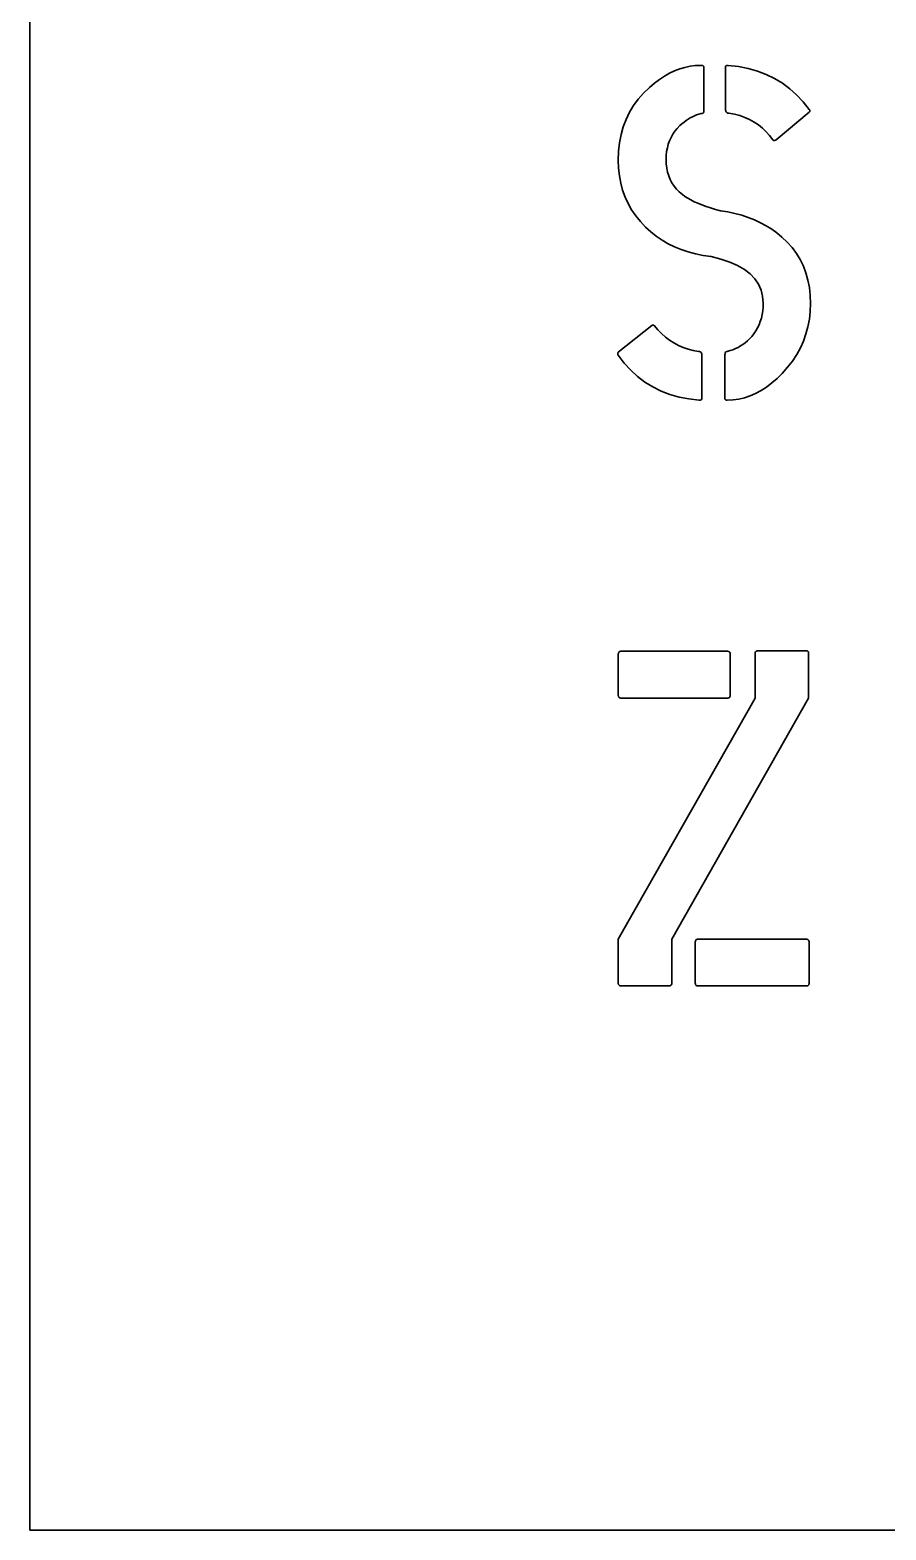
# Model space of a CAD drawing. Extents: x 10 to 410, y -69 to 348.
# Drawn here: x 10 to 61.1, y -51.5 to 38.1 of the extents above; entities that cross this region are included whole.
import ezdxf

# ---------------------------------------------------------------- set-up
doc = ezdxf.new("R2010")
doc.units = 0

msp = doc.modelspace()

# ---------------------------------------------------------------- linework, layer by layer
at = {"color": 7, "lineweight": 35}
for p, q in [((10, 348.5), (10, -51.5)), ((10, -51.5), (410, -51.5))]:
    msp.add_line(p, q, dxfattribs=at)
at = {"color": 7, "lineweight": 35, "ltscale": 0.008043}
msp.add_line((48.820862, 35.789703), (49.129135, 35.881714), dxfattribs=at)
at = {"color": 7, "lineweight": 35, "ltscale": 0.007922}
msp.add_line((49.129135, 35.881714), (49.439148, 35.947418), dxfattribs=at)
at = {"color": 7, "lineweight": 35, "ltscale": 0.007855}
msp.add_line((49.439148, 35.947418), (49.750854, 35.986847), dxfattribs=at)
at = {"color": 7, "lineweight": 35, "ltscale": 0.007843}
msp.add_line((49.750854, 35.986847), (50.064285, 36), dxfattribs=at)
at = {"color": 7, "lineweight": 35, "ltscale": 0.00095}
msp.add_line((50.064285, 36), (50.10228, 35.998871), dxfattribs=at)
at = {"color": 7, "lineweight": 35, "ltscale": 0.000854}
msp.add_line((50.10228, 35.998871), (50.136276, 35.995422), dxfattribs=at)
at = {"color": 7, "lineweight": 35, "ltscale": 0.000764}
msp.add_line((50.136276, 35.995422), (50.16629, 35.989716), dxfattribs=at)
at = {"color": 7, "lineweight": 35, "ltscale": 0.00068}
for p, q in [((50.16629, 35.989716), (50.192291, 35.98172)), ((50.264282, 33.257141), (50.262573, 33.230011)), ((54.550858, 31.532562), (54.524857, 31.524567)), ((56.519714, 0.912872), (56.521423, 0.885712)), ((51.720001, -1.798279), (51.692856, -1.799988)), ((56.43428, -18.998291), (56.40715, -19))]:
    msp.add_line(p, q, dxfattribs=at)
at = {"color": 7, "lineweight": 35, "ltscale": 0.000607}
for p, q in [((50.192291, 35.98172), (50.214279, 35.971436)), ((51.591431, 18.893707), (51.612854, 18.905151))]:
    msp.add_line(p, q, dxfattribs=at)
at = {"color": 7, "lineweight": 35, "ltscale": 0.000549}
msp.add_line((50.214279, 35.971436), (50.232285, 35.958862), dxfattribs=at)
at = {"color": 7, "lineweight": 35, "ltscale": 0.00051}
msp.add_line((50.232285, 35.958862), (50.246277, 35.944), dxfattribs=at)
at = {"color": 7, "lineweight": 35, "ltscale": 0.000496}
msp.add_line((50.246277, 35.944), (50.256287, 35.926849), dxfattribs=at)
at = {"color": 7, "lineweight": 35, "ltscale": 0.000508}
msp.add_line((50.256287, 35.926849), (50.262283, 35.90744), dxfattribs=at)
at = {"color": 7, "lineweight": 35, "ltscale": 0.000546}
for p, q in [((50.262283, 35.90744), (50.264282, 35.885712)), ((51.612854, 16.003418), (51.591431, 16.007721))]:
    msp.add_line(p, q, dxfattribs=at)
at = {"color": 7, "lineweight": 35, "ltscale": 0.065714}
for p, q in [((50.264282, 35.885712), (50.264282, 33.257141)), ((53.321426, -1.799988), (53.321426, 0.828583)), ((45.149994, -18.828583), (45.149994, -16.200012))]:
    msp.add_line(p, q, dxfattribs=at)
at = {"color": 7, "lineweight": 35, "ltscale": 0.00041}
for p, q in [((51.550003, 35.914276), (51.551712, 35.930573)), ((50.149994, 16.085724), (50.148285, 16.069427))]:
    msp.add_line(p, q, dxfattribs=at)
at = {"color": 7, "lineweight": 35, "ltscale": 0.063571}
msp.add_line((51.550003, 33.371429), (51.550003, 35.914276), dxfattribs=at)
at = {"color": 7, "lineweight": 35, "ltscale": 0.000386}
for p, q in [((51.551712, 35.930573), (51.556854, 35.945129)), ((50.148285, 16.069427), (50.143143, 16.054871))]:
    msp.add_line(p, q, dxfattribs=at)
at = {"color": 7, "lineweight": 35, "ltscale": 0.000387}
for p, q in [((51.556854, 35.945129), (51.56543, 35.958008)), ((50.143143, 16.054871), (50.134567, 16.041992))]:
    msp.add_line(p, q, dxfattribs=at)
at = {"color": 7, "lineweight": 35, "ltscale": 0.000409}
for p, q in [((51.56543, 35.958008), (51.577423, 35.969147)), ((50.134567, 16.041992), (50.122574, 16.030853)), ((51.522858, 16.069427), (51.521423, 16.085724))]:
    msp.add_line(p, q, dxfattribs=at)
at = {"color": 7, "lineweight": 35, "ltscale": 0.000452}
for p, q in [((51.577423, 35.969147), (51.59285, 35.978577)), ((50.122574, 16.030853), (50.107147, 16.021423))]:
    msp.add_line(p, q, dxfattribs=at)
at = {"color": 7, "lineweight": 35, "ltscale": 0.000509}
for p, q in [((51.59285, 35.978577), (51.61171, 35.986298)), ((50.107147, 16.021423), (50.088287, 16.013702))]:
    msp.add_line(p, q, dxfattribs=at)
at = {"color": 7, "lineweight": 35, "ltscale": 0.000577}
for p, q in [((51.61171, 35.986298), (51.634003, 35.992279)), ((50.257431, 33.205719), (50.248856, 33.184296)), ((56.550003, 33.371429), (56.56543, 33.354279)), ((50.088287, 16.013702), (50.065994, 16.007721)), ((56.505997, 0.958557), (56.514572, 0.937134)), ((51.765717, -1.784576), (51.744293, -1.793152)), ((56.479996, -18.984558), (56.458572, -18.993134))]:
    msp.add_line(p, q, dxfattribs=at)
at = {"color": 7, "lineweight": 35, "ltscale": 0.000652}
for p, q in [((51.634003, 35.992279), (51.659714, 35.996582)), ((50.065994, 16.007721), (50.040283, 16.003418)), ((51.785721, 0.957153), (51.803711, 0.938293)), ((53.364288, 0.978577), (53.383148, 0.996582)), ((45.211716, -1.768005), (45.192856, -1.75)), ((49.792862, -16.25), (49.811722, -16.231995)), ((56.5, -16.242859), (56.518005, -16.261719)), ((45.199997, -18.957153), (45.182007, -18.938293))]:
    msp.add_line(p, q, dxfattribs=at)
at = {"color": 7, "lineweight": 35, "ltscale": 0.000731}
for p, q in [((51.659714, 35.996582), (51.688858, 35.999146)), ((50.040283, 16.003418), (50.011139, 16.000854))]:
    msp.add_line(p, q, dxfattribs=at)
at = {"color": 7, "lineweight": 35, "ltscale": 0.000814}
for p, q in [((51.688858, 35.999146), (51.72142, 36)), ((50.011139, 16.000854), (49.978577, 16))]:
    msp.add_line(p, q, dxfattribs=at)
at = {"color": 7, "lineweight": 35, "ltscale": 0.015329}
msp.add_line((51.72142, 36), (52.330276, 35.927429), dxfattribs=at)
at = {"color": 7, "lineweight": 35, "ltscale": 0.014803}
msp.add_line((52.330276, 35.927429), (52.911133, 35.812561), dxfattribs=at)
at = {"color": 7, "lineweight": 35, "ltscale": 0.009346}
msp.add_line((47.305145, 34.935425), (47.604858, 35.158844), dxfattribs=at)
at = {"color": 7, "lineweight": 35, "ltscale": 0.009004}
msp.add_line((47.604858, 35.158844), (47.906281, 35.355988), dxfattribs=at)
at = {"color": 7, "lineweight": 35, "ltscale": 0.0087}
msp.add_line((47.906281, 35.355988), (48.209427, 35.526855), dxfattribs=at)
at = {"color": 7, "lineweight": 35, "ltscale": 0.008435}
msp.add_line((48.209427, 35.526855), (48.514282, 35.671417), dxfattribs=at)
at = {"color": 7, "lineweight": 35, "ltscale": 0.008215}
msp.add_line((48.514282, 35.671417), (48.820862, 35.789703), dxfattribs=at)
at = {"color": 7, "lineweight": 35, "ltscale": 0.014369}
for p, q in [((52.911133, 35.812561), (53.464005, 35.655426)), ((48.788849, 16.180573), (48.235992, 16.337708))]:
    msp.add_line(p, q, dxfattribs=at)
at = {"color": 7, "lineweight": 35, "ltscale": 0.014037}
msp.add_line((53.464005, 35.655426), (53.988861, 35.455994), dxfattribs=at)
at = {"color": 7, "lineweight": 35, "ltscale": 0.013813}
msp.add_line((53.988861, 35.455994), (54.485718, 35.214294), dxfattribs=at)
at = {"color": 7, "lineweight": 35, "ltscale": 0.013704}
msp.add_line((54.485718, 35.214294), (54.954575, 34.930298), dxfattribs=at)
at = {"color": 7, "lineweight": 35, "ltscale": 0.012014}
msp.add_line((46.338562, 33.98172), (46.654282, 34.343994), dxfattribs=at)
at = {"color": 7, "lineweight": 35, "ltscale": 0.01228}
msp.add_line((46.654282, 34.343994), (47.007141, 34.685699), dxfattribs=at)
at = {"color": 7, "lineweight": 35, "ltscale": 0.00972}
msp.add_line((47.007141, 34.685699), (47.305145, 34.935425), dxfattribs=at)
at = {"color": 7, "lineweight": 35, "ltscale": 0.013712}
msp.add_line((54.954575, 34.930298), (55.395432, 34.604004), dxfattribs=at)
at = {"color": 7, "lineweight": 35, "ltscale": 0.013836}
msp.add_line((55.395432, 34.604004), (55.808289, 34.235443), dxfattribs=at)
at = {"color": 7, "lineweight": 35, "ltscale": 0.014074}
msp.add_line((55.808289, 34.235443), (56.193146, 33.824585), dxfattribs=at)
at = {"color": 7, "lineweight": 35, "ltscale": 0.011766}
msp.add_line((45.614288, 32.771423), (45.818573, 33.195435), dxfattribs=at)
at = {"color": 7, "lineweight": 35, "ltscale": 0.011753}
msp.add_line((45.818573, 33.195435), (46.059998, 33.598846), dxfattribs=at)
at = {"color": 7, "lineweight": 35, "ltscale": 0.011837}
msp.add_line((46.059998, 33.598846), (46.338562, 33.98172), dxfattribs=at)
at = {"color": 7, "lineweight": 35, "ltscale": 0.000551}
for p, q in [((50.236862, 33.16571), (50.22142, 33.149994)), ((56.478577, 0.992859), (56.494003, 0.977142)), ((51.800003, -1.757141), (51.784286, -1.772583))]:
    msp.add_line(p, q, dxfattribs=at)
at = {"color": 7, "lineweight": 35, "ltscale": 0.000553}
for p, q in [((50.248856, 33.184296), (50.236862, 33.16571)), ((56.494003, 0.977142), (56.505997, 0.958557)), ((51.784286, -1.772583), (51.765717, -1.784576)), ((56.498566, -18.972565), (56.479996, -18.984558))]:
    msp.add_line(p, q, dxfattribs=at)
at = {"color": 7, "lineweight": 35, "ltscale": 0.000621}
for p, q in [((50.262573, 33.230011), (50.257431, 33.205719)), ((51.744293, -1.793152), (51.720001, -1.798279)), ((56.458572, -18.993134), (56.43428, -18.998291))]:
    msp.add_line(p, q, dxfattribs=at)
at = {"color": 7, "lineweight": 35, "ltscale": 0.0011}
msp.add_line((51.557144, 33.328003), (51.550003, 33.371429), dxfattribs=at)
at = {"color": 7, "lineweight": 35, "ltscale": 0.001003}
for p, q in [((51.567139, 33.289154), (51.557144, 33.328003)), ((50.132858, 18.768005), (50.142853, 18.729156))]:
    msp.add_line(p, q, dxfattribs=at)
at = {"color": 7, "lineweight": 35, "ltscale": 0.000916}
msp.add_line((51.580002, 33.254852), (51.567139, 33.289154), dxfattribs=at)
at = {"color": 7, "lineweight": 35, "ltscale": 0.000841}
for p, q in [((51.595718, 33.225128), (51.580002, 33.254852)), ((50.104279, 18.832001), (50.119995, 18.802277))]:
    msp.add_line(p, q, dxfattribs=at)
at = {"color": 7, "lineweight": 35, "ltscale": 0.000781}
msp.add_line((51.614288, 33.200012), (51.595718, 33.225128), dxfattribs=at)
at = {"color": 7, "lineweight": 35, "ltscale": 0.000742}
for p, q in [((51.635712, 33.179443), (51.614288, 33.200012)), ((50.064285, 18.877716), (50.085709, 18.857147))]:
    msp.add_line(p, q, dxfattribs=at)
at = {"color": 7, "lineweight": 35, "ltscale": 0.000727}
for p, q in [((51.660004, 33.163422), (51.635712, 33.179443)), ((50.039993, 18.893707), (50.064285, 18.877716))]:
    msp.add_line(p, q, dxfattribs=at)
at = {"color": 7, "lineweight": 35, "ltscale": 0.000736}
for p, q in [((51.687134, 33.152008), (51.660004, 33.163422)), ((50.154572, 33.119995), (50.125427, 33.115723)), ((50.012848, 18.905151), (50.039993, 18.893707)), ((56.382568, 1.02713), (56.411713, 1.022858)), ((51.83429, -1.661133), (51.830002, -1.690277)), ((56.548569, -18.861145), (56.544281, -18.890289))]:
    msp.add_line(p, q, dxfattribs=at)
at = {"color": 7, "lineweight": 35, "ltscale": 0.064385}
msp.add_line((56.550003, 33.200012), (54.578568, 31.542847), dxfattribs=at)
at = {"color": 7, "lineweight": 35, "ltscale": 0.01442}
msp.add_line((56.193146, 33.824585), (56.550003, 33.371429), dxfattribs=at)
at = {"color": 7, "lineweight": 35, "ltscale": 0.000576}
msp.add_line((56.56543, 33.217133), (56.550003, 33.200012), dxfattribs=at)
at = {"color": 7, "lineweight": 35, "ltscale": 0.000523}
for p, q in [((56.56543, 33.354279), (56.577423, 33.337128)), ((56.577423, 33.234283), (56.56543, 33.217133))]:
    msp.add_line(p, q, dxfattribs=at)
at = {"color": 7, "lineweight": 35, "ltscale": 0.000479}
for p, q in [((56.577423, 33.337128), (56.585999, 33.320007)), ((56.585999, 33.251434), (56.577423, 33.234283)), ((54.457138, 31.514282), (54.438004, 31.515442))]:
    msp.add_line(p, q, dxfattribs=at)
at = {"color": 7, "lineweight": 35, "ltscale": 0.000448}
for p, q in [((56.585999, 33.320007), (56.591141, 33.302856)), ((56.591141, 33.268585), (56.585999, 33.251434))]:
    msp.add_line(p, q, dxfattribs=at)
at = {"color": 7, "lineweight": 35, "ltscale": 0.000431}
msp.add_line((56.591141, 33.302856), (56.59285, 33.285706), dxfattribs=at)
at = {"color": 7, "lineweight": 35, "ltscale": 0.00043}
msp.add_line((56.59285, 33.285706), (56.591141, 33.268585), dxfattribs=at)
at = {"color": 7, "lineweight": 35, "ltscale": 0.012074}
msp.add_line((45.317139, 31.861725), (45.447144, 32.326843), dxfattribs=at)
at = {"color": 7, "lineweight": 35, "ltscale": 0.011874}
msp.add_line((45.447144, 32.326843), (45.614288, 32.771423), dxfattribs=at)
at = {"color": 7, "lineweight": 35, "ltscale": 0.005688}
msp.add_line((48.835709, 32.399994), (48.678284, 32.235718), dxfattribs=at)
at = {"color": 7, "lineweight": 35, "ltscale": 0.004081}
msp.add_line((48.956284, 32.51001), (48.835709, 32.399994), dxfattribs=at)
at = {"color": 7, "lineweight": 35, "ltscale": 0.003961}
msp.add_line((49.078003, 32.61142), (48.956284, 32.51001), dxfattribs=at)
at = {"color": 7, "lineweight": 35, "ltscale": 0.00385}
msp.add_line((49.200851, 32.704285), (49.078003, 32.61142), dxfattribs=at)
at = {"color": 7, "lineweight": 35, "ltscale": 0.003749}
msp.add_line((49.32486, 32.788574), (49.200851, 32.704285), dxfattribs=at)
at = {"color": 7, "lineweight": 35, "ltscale": 0.003656}
msp.add_line((49.449997, 32.864288), (49.32486, 32.788574), dxfattribs=at)
at = {"color": 7, "lineweight": 35, "ltscale": 0.003575}
msp.add_line((49.576279, 32.931427), (49.449997, 32.864288), dxfattribs=at)
at = {"color": 7, "lineweight": 35, "ltscale": 0.003506}
msp.add_line((49.703705, 32.98999), (49.576279, 32.931427), dxfattribs=at)
at = {"color": 7, "lineweight": 35, "ltscale": 0.003449}
msp.add_line((49.832291, 33.040009), (49.703705, 32.98999), dxfattribs=at)
at = {"color": 7, "lineweight": 35, "ltscale": 0.003404}
msp.add_line((49.96199, 33.081421), (49.832291, 33.040009), dxfattribs=at)
at = {"color": 7, "lineweight": 35, "ltscale": 0.003373}
msp.add_line((50.09285, 33.114288), (49.96199, 33.081421), dxfattribs=at)
at = {"color": 7, "lineweight": 35, "ltscale": 0.000815}
for p, q in [((50.125427, 33.115723), (50.09285, 33.114288)), ((56.350006, 1.028564), (56.382568, 1.02713)), ((51.835709, -1.628571), (51.83429, -1.661133)), ((56.550003, -18.828583), (56.548569, -18.861145))]:
    msp.add_line(p, q, dxfattribs=at)
at = {"color": 7, "lineweight": 35, "ltscale": 0.000667}
for p, q in [((50.180283, 33.127136), (50.154572, 33.119995)), ((56.411713, 1.022858), (56.437424, 1.015717)), ((51.830002, -1.690277), (51.822861, -1.716003)), ((56.544281, -18.890289), (56.53714, -18.915985))]:
    msp.add_line(p, q, dxfattribs=at)
at = {"color": 7, "lineweight": 35, "ltscale": 0.000611}
for p, q in [((50.202576, 33.137146), (50.180283, 33.127136)), ((51.637146, 16.000854), (51.612854, 16.003418)), ((56.437424, 1.015717), (56.459717, 1.005707)), ((51.822861, -1.716003), (51.812851, -1.738281)), ((56.53714, -18.915985), (56.527145, -18.938293))]:
    msp.add_line(p, q, dxfattribs=at)
at = {"color": 7, "lineweight": 35, "ltscale": 0.00057}
msp.add_line((50.22142, 33.149994), (50.202576, 33.137146), dxfattribs=at)
at = {"color": 7, "lineweight": 35, "ltscale": 0.00077}
msp.add_line((51.717148, 33.145142), (51.687134, 33.152008), dxfattribs=at)
at = {"color": 7, "lineweight": 35, "ltscale": 0.000823}
for p, q in [((51.75, 33.142853), (51.717148, 33.145142)), ((49.949997, 18.914276), (49.982849, 18.911987))]:
    msp.add_line(p, q, dxfattribs=at)
at = {"color": 7, "lineweight": 35, "ltscale": 0.008515}
msp.add_line((52.084854, 33.080566), (51.75, 33.142853), dxfattribs=at)
at = {"color": 7, "lineweight": 35, "ltscale": 0.008243}
msp.add_line((52.403717, 32.996582), (52.084854, 33.080566), dxfattribs=at)
at = {"color": 7, "lineweight": 35, "ltscale": 0.008019}
msp.add_line((52.706573, 32.890869), (52.403717, 32.996582), dxfattribs=at)
at = {"color": 7, "lineweight": 35, "ltscale": 0.007847}
msp.add_line((52.993423, 32.763428), (52.706573, 32.890869), dxfattribs=at)
at = {"color": 7, "lineweight": 35, "ltscale": 0.00773}
msp.add_line((53.264282, 32.614288), (52.993423, 32.763428), dxfattribs=at)
at = {"color": 7, "lineweight": 35, "ltscale": 0.007671}
msp.add_line((53.519135, 32.44342), (53.264282, 32.614288), dxfattribs=at)
at = {"color": 7, "lineweight": 35, "ltscale": 0.00767}
msp.add_line((53.757996, 32.250854), (53.519135, 32.44342), dxfattribs=at)
at = {"color": 7, "lineweight": 35, "ltscale": 0.012734}
msp.add_line((45.168564, 30.86972), (45.224289, 31.376007), dxfattribs=at)
at = {"color": 7, "lineweight": 35, "ltscale": 0.012363}
msp.add_line((45.224289, 31.376007), (45.317139, 31.861725), dxfattribs=at)
at = {"color": 7, "lineweight": 35, "ltscale": 0.005504}
msp.add_line((48.214279, 31.492859), (48.139709, 31.285706), dxfattribs=at)
at = {"color": 7, "lineweight": 35, "ltscale": 0.005462}
msp.add_line((48.30542, 31.691437), (48.214279, 31.492859), dxfattribs=at)
at = {"color": 7, "lineweight": 35, "ltscale": 0.00546}
msp.add_line((48.413147, 31.881439), (48.30542, 31.691437), dxfattribs=at)
at = {"color": 7, "lineweight": 35, "ltscale": 0.005498}
msp.add_line((48.53743, 32.062866), (48.413147, 31.881439), dxfattribs=at)
at = {"color": 7, "lineweight": 35, "ltscale": 0.005574}
msp.add_line((48.678284, 32.235718), (48.53743, 32.062866), dxfattribs=at)
at = {"color": 7, "lineweight": 35, "ltscale": 0.007729}
msp.add_line((53.98085, 32.03656), (53.757996, 32.250854), dxfattribs=at)
at = {"color": 7, "lineweight": 35, "ltscale": 0.007846}
msp.add_line((54.187714, 31.800568), (53.98085, 32.03656), dxfattribs=at)
at = {"color": 7, "lineweight": 35, "ltscale": 0.008017}
msp.add_line((54.378571, 31.542847), (54.187714, 31.800568), dxfattribs=at)
at = {"color": 7, "lineweight": 35, "ltscale": 0.000401}
msp.add_line((54.390854, 31.532562), (54.378571, 31.542847), dxfattribs=at)
at = {"color": 7, "lineweight": 35, "ltscale": 0.000403}
msp.add_line((54.404861, 31.524567), (54.390854, 31.532562), dxfattribs=at)
at = {"color": 7, "lineweight": 35, "ltscale": 0.000418}
for p, q in [((54.420563, 31.51886), (54.404861, 31.524567)), ((47.183136, 20.475433), (47.198853, 20.48114))]:
    msp.add_line(p, q, dxfattribs=at)
at = {"color": 7, "lineweight": 35, "ltscale": 0.000444}
msp.add_line((54.438004, 31.515442), (54.420563, 31.51886), dxfattribs=at)
at = {"color": 7, "lineweight": 35, "ltscale": 0.000522}
msp.add_line((54.477997, 31.515442), (54.457138, 31.514282), dxfattribs=at)
at = {"color": 7, "lineweight": 35, "ltscale": 0.000571}
for p, q in [((54.500565, 31.51886), (54.477997, 31.515442)), ((56.459717, 1.005707), (56.478577, 0.992859)), ((51.812851, -1.738281), (51.800003, -1.757141)), ((56.527145, -18.938293), (56.514282, -18.957153))]:
    msp.add_line(p, q, dxfattribs=at)
at = {"color": 7, "lineweight": 35, "ltscale": 0.000624}
msp.add_line((54.524857, 31.524567), (54.500565, 31.51886), dxfattribs=at)
at = {"color": 7, "lineweight": 35, "ltscale": 0.000739}
msp.add_line((54.578568, 31.542847), (54.550858, 31.532562), dxfattribs=at)
at = {"color": 7, "lineweight": 35, "ltscale": 0.01318}
msp.add_line((45.149994, 30.342865), (45.168564, 30.86972), dxfattribs=at)
at = {"color": 7, "lineweight": 35, "ltscale": 0.006039}
msp.add_line((48.015427, 30.612854), (48.007141, 30.371429), dxfattribs=at)
at = {"color": 7, "lineweight": 35, "ltscale": 0.005854}
msp.add_line((48.040283, 30.845703), (48.015427, 30.612854), dxfattribs=at)
at = {"color": 7, "lineweight": 35, "ltscale": 0.005702}
msp.add_line((48.081711, 31.070007), (48.040283, 30.845703), dxfattribs=at)
at = {"color": 7, "lineweight": 35, "ltscale": 0.005584}
msp.add_line((48.139709, 31.285706), (48.081711, 31.070007), dxfattribs=at)
at = {"color": 7, "lineweight": 35, "ltscale": 0.011936}
msp.add_line((45.16629, 29.865723), (45.149994, 30.342865), dxfattribs=at)
at = {"color": 7, "lineweight": 35, "ltscale": 0.011565}
msp.add_line((45.215134, 29.405701), (45.16629, 29.865723), dxfattribs=at)
at = {"color": 7, "lineweight": 35, "ltscale": 0.006569}
msp.add_line((48.007141, 30.371429), (48.016861, 30.108856), dxfattribs=at)
at = {"color": 7, "lineweight": 35, "ltscale": 0.006307}
msp.add_line((48.016861, 30.108856), (48.046005, 29.858276), dxfattribs=at)
at = {"color": 7, "lineweight": 35, "ltscale": 0.006086}
msp.add_line((48.046005, 29.858276), (48.094574, 29.61972), dxfattribs=at)
at = {"color": 7, "lineweight": 35, "ltscale": 0.005914}
msp.add_line((48.094574, 29.61972), (48.162567, 29.393158), dxfattribs=at)
at = {"color": 7, "lineweight": 35, "ltscale": 0.011257}
msp.add_line((45.29657, 28.96286), (45.215134, 29.405701), dxfattribs=at)
at = {"color": 7, "lineweight": 35, "ltscale": 0.011018}
msp.add_line((45.410568, 28.53714), (45.29657, 28.96286), dxfattribs=at)
at = {"color": 7, "lineweight": 35, "ltscale": 0.005793}
msp.add_line((48.162567, 29.393158), (48.25, 29.178558), dxfattribs=at)
at = {"color": 7, "lineweight": 35, "ltscale": 0.005725}
msp.add_line((48.25, 29.178558), (48.356857, 28.976013), dxfattribs=at)
at = {"color": 7, "lineweight": 35, "ltscale": 0.005716}
msp.add_line((48.356857, 28.976013), (48.483139, 28.785431), dxfattribs=at)
at = {"color": 7, "lineweight": 35, "ltscale": 0.005762}
msp.add_line((48.483139, 28.785431), (48.62886, 28.606873), dxfattribs=at)
at = {"color": 7, "lineweight": 35, "ltscale": 0.010852}
msp.add_line((45.557144, 28.128571), (45.410568, 28.53714), dxfattribs=at)
at = {"color": 7, "lineweight": 35, "ltscale": 0.010762}
msp.add_line((45.736282, 27.737152), (45.557144, 28.128571), dxfattribs=at)
at = {"color": 7, "lineweight": 35, "ltscale": 0.005864}
msp.add_line((48.62886, 28.606873), (48.793991, 28.440277), dxfattribs=at)
at = {"color": 7, "lineweight": 35, "ltscale": 0.006019}
msp.add_line((48.793991, 28.440277), (48.978577, 28.285706), dxfattribs=at)
at = {"color": 7, "lineweight": 35, "ltscale": 0.004717}
msp.add_line((48.978577, 28.285706), (49.130005, 28.173157), dxfattribs=at)
at = {"color": 7, "lineweight": 35, "ltscale": 0.005021}
msp.add_line((49.130005, 28.173157), (49.298569, 28.063995), dxfattribs=at)
at = {"color": 7, "lineweight": 35, "ltscale": 0.005342}
msp.add_line((49.298569, 28.063995), (49.484283, 27.958282), dxfattribs=at)
at = {"color": 7, "lineweight": 35, "ltscale": 0.00568}
msp.add_line((49.484283, 27.958282), (49.687134, 27.855988), dxfattribs=at)
at = {"color": 7, "lineweight": 35, "ltscale": 0.00603}
msp.add_line((49.687134, 27.855988), (49.907135, 27.757141), dxfattribs=at)
at = {"color": 7, "lineweight": 35, "ltscale": 0.010751}
msp.add_line((45.947998, 27.362854), (45.736282, 27.737152), dxfattribs=at)
at = {"color": 7, "lineweight": 35, "ltscale": 0.010817}
msp.add_line((46.192276, 27.005707), (45.947998, 27.362854), dxfattribs=at)
at = {"color": 7, "lineweight": 35, "ltscale": 0.010962}
msp.add_line((46.469147, 26.66571), (46.192276, 27.005707), dxfattribs=at)
at = {"color": 7, "lineweight": 35, "ltscale": 0.006391}
msp.add_line((49.907135, 27.757141), (50.144287, 27.661713), dxfattribs=at)
at = {"color": 7, "lineweight": 35, "ltscale": 0.006761}
msp.add_line((50.144287, 27.661713), (50.398575, 27.569702), dxfattribs=at)
at = {"color": 7, "lineweight": 35, "ltscale": 0.007138}
msp.add_line((50.398575, 27.569702), (50.669998, 27.48114), dxfattribs=at)
at = {"color": 7, "lineweight": 35, "ltscale": 0.007522}
msp.add_line((50.669998, 27.48114), (50.958572, 27.395996), dxfattribs=at)
at = {"color": 7, "lineweight": 35, "ltscale": 0.007911}
msp.add_line((50.958572, 27.395996), (51.264282, 27.314301), dxfattribs=at)
at = {"color": 7, "lineweight": 35, "ltscale": 0.011091}
msp.add_line((51.264282, 27.314301), (51.701996, 27.242004), dxfattribs=at)
at = {"color": 7, "lineweight": 35, "ltscale": 0.010787}
msp.add_line((51.701996, 27.242004), (52.123718, 27.150848), dxfattribs=at)
at = {"color": 7, "lineweight": 35, "ltscale": 0.010509}
for p, q in [((52.123718, 27.150848), (52.529419, 27.040863)), ((47.419708, 25.79657), (47.090286, 26.057709))]:
    msp.add_line(p, q, dxfattribs=at)
at = {"color": 7, "lineweight": 35, "ltscale": 0.010262}
msp.add_line((52.529419, 27.040863), (52.919144, 26.911987), dxfattribs=at)
at = {"color": 7, "lineweight": 35, "ltscale": 0.010046}
msp.add_line((52.919144, 26.911987), (53.292862, 26.764282), dxfattribs=at)
at = {"color": 7, "lineweight": 35, "ltscale": 0.011179}
msp.add_line((46.778564, 26.342865), (46.469147, 26.66571), dxfattribs=at)
at = {"color": 7, "lineweight": 35, "ltscale": 0.010562}
msp.add_line((47.090286, 26.057709), (46.778564, 26.342865), dxfattribs=at)
at = {"color": 7, "lineweight": 35, "ltscale": 0.009865}
msp.add_line((53.292862, 26.764282), (53.650574, 26.597717), dxfattribs=at)
at = {"color": 7, "lineweight": 35, "ltscale": 0.009719}
msp.add_line((53.650574, 26.597717), (53.992279, 26.412292), dxfattribs=at)
at = {"color": 7, "lineweight": 35, "ltscale": 0.009612}
msp.add_line((53.992279, 26.412292), (54.317993, 26.208008), dxfattribs=at)
at = {"color": 7, "lineweight": 35, "ltscale": 0.009543}
msp.add_line((54.317993, 26.208008), (54.627716, 25.984863), dxfattribs=at)
at = {"color": 7, "lineweight": 35, "ltscale": 0.010511}
msp.add_line((47.766861, 25.559418), (47.419708, 25.79657), dxfattribs=at)
at = {"color": 7, "lineweight": 35, "ltscale": 0.010564}
msp.add_line((48.131714, 25.346283), (47.766861, 25.559418), dxfattribs=at)
at = {"color": 7, "lineweight": 35, "ltscale": 0.010669}
msp.add_line((48.514282, 25.157135), (48.131714, 25.346283), dxfattribs=at)
at = {"color": 7, "lineweight": 35, "ltscale": 0.010825}
msp.add_line((48.914566, 24.992004), (48.514282, 25.157135), dxfattribs=at)
at = {"color": 7, "lineweight": 35, "ltscale": 0.009514}
msp.add_line((54.627716, 25.984863), (54.921432, 25.742859), dxfattribs=at)
at = {"color": 7, "lineweight": 35, "ltscale": 0.011193}
msp.add_line((54.921432, 25.742859), (55.247147, 25.435699), dxfattribs=at)
at = {"color": 7, "lineweight": 35, "ltscale": 0.010953}
msp.add_line((55.247147, 25.435699), (55.538574, 25.108582), dxfattribs=at)
at = {"color": 7, "lineweight": 35, "ltscale": 0.0108}
for p, q in [((55.538574, 25.108582), (55.795715, 24.761444)), ((53.028564, 23.535706), (52.685989, 23.798859))]:
    msp.add_line(p, q, dxfattribs=at)
at = {"color": 7, "lineweight": 35, "ltscale": 0.01103}
msp.add_line((49.332565, 24.850861), (48.914566, 24.992004), dxfattribs=at)
at = {"color": 7, "lineweight": 35, "ltscale": 0.01128}
msp.add_line((49.76828, 24.733704), (49.332565, 24.850861), dxfattribs=at)
at = {"color": 7, "lineweight": 35, "ltscale": 0.011572}
msp.add_line((50.22171, 24.640564), (49.76828, 24.733704), dxfattribs=at)
at = {"color": 7, "lineweight": 35, "ltscale": 0.011905}
msp.add_line((50.692856, 24.571442), (50.22171, 24.640564), dxfattribs=at)
at = {"color": 7, "lineweight": 35, "ltscale": 0.015268}
msp.add_line((51.284576, 24.420288), (50.692856, 24.571442), dxfattribs=at)
at = {"color": 7, "lineweight": 35, "ltscale": 0.013973}
msp.add_line((51.813995, 24.24115), (51.284576, 24.420288), dxfattribs=at)
at = {"color": 7, "lineweight": 35, "ltscale": 0.012775}
msp.add_line((52.281143, 24.033997), (51.813995, 24.24115), dxfattribs=at)
at = {"color": 7, "lineweight": 35, "ltscale": 0.010737}
msp.add_line((55.795715, 24.761444), (56.01857, 24.394287), dxfattribs=at)
at = {"color": 7, "lineweight": 35, "ltscale": 0.010766}
msp.add_line((56.01857, 24.394287), (56.207138, 24.007141), dxfattribs=at)
at = {"color": 7, "lineweight": 35, "ltscale": 0.011704}
msp.add_line((52.685989, 23.798859), (52.281143, 24.033997), dxfattribs=at)
at = {"color": 7, "lineweight": 35, "ltscale": 0.010103}
msp.add_line((53.308853, 23.244568), (53.028564, 23.535706), dxfattribs=at)
at = {"color": 7, "lineweight": 35, "ltscale": 0.010885}
msp.add_line((56.207138, 24.007141), (56.36142, 23.600006), dxfattribs=at)
at = {"color": 7, "lineweight": 35, "ltscale": 0.011092}
msp.add_line((56.36142, 23.600006), (56.48143, 23.172852), dxfattribs=at)
at = {"color": 7, "lineweight": 35, "ltscale": 0.009663}
msp.add_line((53.526855, 22.925415), (53.308853, 23.244568), dxfattribs=at)
at = {"color": 7, "lineweight": 35, "ltscale": 0.009512}
msp.add_line((53.682571, 22.578278), (53.526855, 22.925415), dxfattribs=at)
at = {"color": 7, "lineweight": 35, "ltscale": 0.009665}
msp.add_line((53.776001, 22.203156), (53.682571, 22.578278), dxfattribs=at)
at = {"color": 7, "lineweight": 35, "ltscale": 0.011382}
msp.add_line((56.48143, 23.172852), (56.567139, 22.725708), dxfattribs=at)
at = {"color": 7, "lineweight": 35, "ltscale": 0.011749}
msp.add_line((56.567139, 22.725708), (56.618576, 22.258575), dxfattribs=at)
at = {"color": 7, "lineweight": 35, "ltscale": 0.010109}
msp.add_line((53.807144, 21.799988), (53.776001, 22.203156), dxfattribs=at)
at = {"color": 7, "lineweight": 35, "ltscale": 0.005723}
msp.add_line((53.779709, 21.335999), (53.800278, 21.563995), dxfattribs=at)
at = {"color": 7, "lineweight": 35, "ltscale": 0.005902}
msp.add_line((53.800278, 21.563995), (53.807144, 21.799988), dxfattribs=at)
at = {"color": 7, "lineweight": 35, "ltscale": 0.012186}
msp.add_line((56.618576, 22.258575), (56.635712, 21.771423), dxfattribs=at)
at = {"color": 7, "lineweight": 35, "ltscale": 0.011851}
msp.add_line((56.635712, 21.771423), (56.618851, 21.297699), dxfattribs=at)
at = {"color": 7, "lineweight": 35, "ltscale": 0.005251}
msp.add_line((53.560287, 20.503998), (53.635712, 20.700012), dxfattribs=at)
at = {"color": 7, "lineweight": 35, "ltscale": 0.005328}
msp.add_line((53.635712, 20.700012), (53.697433, 20.903992), dxfattribs=at)
at = {"color": 7, "lineweight": 35, "ltscale": 0.005434}
msp.add_line((53.697433, 20.903992), (53.745422, 21.115997), dxfattribs=at)
at = {"color": 7, "lineweight": 35, "ltscale": 0.005566}
msp.add_line((53.745422, 21.115997), (53.779709, 21.335999), dxfattribs=at)
at = {"color": 7, "lineweight": 35, "ltscale": 0.011411}
msp.add_line((56.568283, 20.836578), (56.483994, 20.388), dxfattribs=at)
at = {"color": 7, "lineweight": 35, "ltscale": 0.011597}
msp.add_line((56.618851, 21.297699), (56.568283, 20.836578), dxfattribs=at)
at = {"color": 7, "lineweight": 35, "ltscale": 0.064031}
msp.add_line((45.149994, 18.857147), (47.149994, 20.457153), dxfattribs=at)
at = {"color": 7, "lineweight": 35, "ltscale": 0.000494}
msp.add_line((47.149994, 20.457153), (47.166855, 20.467438), dxfattribs=at)
at = {"color": 7, "lineweight": 35, "ltscale": 0.000453}
msp.add_line((47.166855, 20.467438), (47.183136, 20.475433), dxfattribs=at)
at = {"color": 7, "lineweight": 35, "ltscale": 0.000388}
msp.add_line((47.198853, 20.48114), (47.214005, 20.484558), dxfattribs=at)
at = {"color": 7, "lineweight": 35, "ltscale": 0.000365}
msp.add_line((47.214005, 20.484558), (47.228577, 20.485718), dxfattribs=at)
at = {"color": 7, "lineweight": 35, "ltscale": 0.000351}
msp.add_line((47.228577, 20.485718), (47.242569, 20.484558), dxfattribs=at)
at = {"color": 7, "lineweight": 35, "ltscale": 0.000346}
msp.add_line((47.242569, 20.484558), (47.255997, 20.48114), dxfattribs=at)
at = {"color": 7, "lineweight": 35, "ltscale": 0.000352}
msp.add_line((47.255997, 20.48114), (47.26886, 20.475433), dxfattribs=at)
at = {"color": 7, "lineweight": 35, "ltscale": 0.000366}
msp.add_line((47.26886, 20.475433), (47.281143, 20.467438), dxfattribs=at)
at = {"color": 7, "lineweight": 35, "ltscale": 0.00039}
msp.add_line((47.281143, 20.467438), (47.292862, 20.457153), dxfattribs=at)
at = {"color": 7, "lineweight": 35, "ltscale": 0.008228}
msp.add_line((47.292862, 20.457153), (47.504562, 20.205139), dxfattribs=at)
at = {"color": 7, "lineweight": 35, "ltscale": 0.008027}
msp.add_line((47.504562, 20.205139), (47.728287, 19.974854), dxfattribs=at)
at = {"color": 7, "lineweight": 35, "ltscale": 0.007868}
msp.add_line((47.728287, 19.974854), (47.964005, 19.766296), dxfattribs=at)
at = {"color": 7, "lineweight": 35, "ltscale": 0.007757}
msp.add_line((47.964005, 19.766296), (48.211716, 19.579437), dxfattribs=at)
at = {"color": 7, "lineweight": 35, "ltscale": 0.004508}
msp.add_line((52.998856, 19.667725), (53.121429, 19.799988), dxfattribs=at)
at = {"color": 7, "lineweight": 35, "ltscale": 0.005236}
msp.add_line((53.121429, 19.799988), (53.251709, 19.963989), dxfattribs=at)
at = {"color": 7, "lineweight": 35, "ltscale": 0.005195}
msp.add_line((53.251709, 19.963989), (53.368286, 20.135986), dxfattribs=at)
at = {"color": 7, "lineweight": 35, "ltscale": 0.005183}
msp.add_line((53.368286, 20.135986), (53.471146, 20.31601), dxfattribs=at)
at = {"color": 7, "lineweight": 35, "ltscale": 0.005201}
msp.add_line((53.471146, 20.31601), (53.560287, 20.503998), dxfattribs=at)
at = {"color": 7, "lineweight": 35, "ltscale": 0.011245}
msp.add_line((56.365997, 19.951996), (56.214279, 19.528564), dxfattribs=at)
at = {"color": 7, "lineweight": 35, "ltscale": 0.011292}
msp.add_line((56.483994, 20.388), (56.365997, 19.951996), dxfattribs=at)
at = {"color": 7, "lineweight": 35, "ltscale": 0.000231}
msp.add_line((45.125992, 18.812561), (45.128571, 18.821442), dxfattribs=at)
at = {"color": 7, "lineweight": 35, "ltscale": 0.000221}
msp.add_line((45.128571, 18.821442), (45.131714, 18.829712), dxfattribs=at)
at = {"color": 7, "lineweight": 35, "ltscale": 0.000214}
for p, q in [((45.131714, 18.829712), (45.135422, 18.837433)), ((45.135422, 18.705414), (45.131714, 18.713135))]:
    msp.add_line(p, q, dxfattribs=at)
at = {"color": 7, "lineweight": 35, "ltscale": 0.000208}
for p, q in [((45.135422, 18.837433), (45.139709, 18.844574)), ((45.139709, 18.698273), (45.135422, 18.705414))]:
    msp.add_line(p, q, dxfattribs=at)
at = {"color": 7, "lineweight": 35, "ltscale": 0.000204}
for p, q in [((45.139709, 18.844574), (45.144562, 18.851135)), ((45.144562, 18.691711), (45.139709, 18.698273))]:
    msp.add_line(p, q, dxfattribs=at)
at = {"color": 7, "lineweight": 35, "ltscale": 0.000203}
for p, q in [((45.144562, 18.851135), (45.149994, 18.857147)), ((45.149994, 18.685699), (45.144562, 18.691711))]:
    msp.add_line(p, q, dxfattribs=at)
at = {"color": 7, "lineweight": 35, "ltscale": 0.007694}
msp.add_line((48.211716, 19.579437), (48.47142, 19.414276), dxfattribs=at)
at = {"color": 7, "lineweight": 35, "ltscale": 0.007681}
msp.add_line((48.47142, 19.414276), (48.743134, 19.270844), dxfattribs=at)
at = {"color": 7, "lineweight": 35, "ltscale": 0.007718}
msp.add_line((48.743134, 19.270844), (49.026855, 19.149139), dxfattribs=at)
at = {"color": 7, "lineweight": 35, "ltscale": 0.007804}
msp.add_line((49.026855, 19.149139), (49.322571, 19.049133), dxfattribs=at)
at = {"color": 7, "lineweight": 35, "ltscale": 0.007938}
msp.add_line((49.322571, 19.049133), (49.63028, 18.970856), dxfattribs=at)
at = {"color": 7, "lineweight": 35, "ltscale": 0.008117}
msp.add_line((49.63028, 18.970856), (49.949997, 18.914276), dxfattribs=at)
at = {"color": 7, "lineweight": 35, "ltscale": 0.000769}
msp.add_line((49.982849, 18.911987), (50.012848, 18.905151), dxfattribs=at)
at = {"color": 7, "lineweight": 35, "ltscale": 0.000782}
msp.add_line((50.085709, 18.857147), (50.104279, 18.832001), dxfattribs=at)
at = {"color": 7, "lineweight": 35, "ltscale": 0.000784}
msp.add_line((51.534286, 18.802277), (51.544281, 18.832001), dxfattribs=at)
at = {"color": 7, "lineweight": 35, "ltscale": 0.000706}
msp.add_line((51.544281, 18.832001), (51.557144, 18.857147), dxfattribs=at)
at = {"color": 7, "lineweight": 35, "ltscale": 0.000647}
msp.add_line((51.557144, 18.857147), (51.572861, 18.877716), dxfattribs=at)
at = {"color": 7, "lineweight": 35, "ltscale": 0.000613}
msp.add_line((51.572861, 18.877716), (51.591431, 18.893707), dxfattribs=at)
at = {"color": 7, "lineweight": 35, "ltscale": 0.000631}
msp.add_line((51.612854, 18.905151), (51.637146, 18.911987), dxfattribs=at)
at = {"color": 7, "lineweight": 35, "ltscale": 0.000681}
msp.add_line((51.637146, 18.911987), (51.664276, 18.914276), dxfattribs=at)
at = {"color": 7, "lineweight": 35, "ltscale": 0.004368}
msp.add_line((51.664276, 18.914276), (51.833145, 18.959137), dxfattribs=at)
at = {"color": 7, "lineweight": 35, "ltscale": 0.004314}
msp.add_line((51.833145, 18.959137), (51.996857, 19.013702), dxfattribs=at)
at = {"color": 7, "lineweight": 35, "ltscale": 0.004278}
msp.add_line((51.996857, 19.013702), (52.155426, 19.078003), dxfattribs=at)
at = {"color": 7, "lineweight": 35, "ltscale": 0.004259}
msp.add_line((52.155426, 19.078003), (52.308853, 19.152008), dxfattribs=at)
at = {"color": 7, "lineweight": 35, "ltscale": 0.004257}
msp.add_line((52.308853, 19.152008), (52.457138, 19.235718), dxfattribs=at)
at = {"color": 7, "lineweight": 35, "ltscale": 0.004273}
msp.add_line((52.457138, 19.235718), (52.600281, 19.329132), dxfattribs=at)
at = {"color": 7, "lineweight": 35, "ltscale": 0.004307}
msp.add_line((52.600281, 19.329132), (52.738281, 19.432281), dxfattribs=at)
at = {"color": 7, "lineweight": 35, "ltscale": 0.004358}
msp.add_line((52.738281, 19.432281), (52.87114, 19.545135), dxfattribs=at)
at = {"color": 7, "lineweight": 35, "ltscale": 0.004426}
msp.add_line((52.87114, 19.545135), (52.998856, 19.667725), dxfattribs=at)
at = {"color": 7, "lineweight": 35, "ltscale": 0.011365}
msp.add_line((56.028854, 19.117706), (55.809708, 18.719421), dxfattribs=at)
at = {"color": 7, "lineweight": 35, "ltscale": 0.011269}
msp.add_line((56.214279, 19.528564), (56.028854, 19.117706), dxfattribs=at)
at = {"color": 7, "lineweight": 35, "ltscale": 0.000279}
for p, q in [((45.121429, 18.771423), (45.121719, 18.782562)), ((45.121719, 18.760284), (45.121429, 18.771423))]:
    msp.add_line(p, q, dxfattribs=at)
at = {"color": 7, "lineweight": 35, "ltscale": 0.000266}
msp.add_line((45.121719, 18.782562), (45.122574, 18.793152), dxfattribs=at)
at = {"color": 7, "lineweight": 35, "ltscale": 0.000265}
msp.add_line((45.122574, 18.749725), (45.121719, 18.760284), dxfattribs=at)
at = {"color": 7, "lineweight": 35, "ltscale": 0.000252}
msp.add_line((45.122574, 18.793152), (45.123993, 18.803131), dxfattribs=at)
at = {"color": 7, "lineweight": 35, "ltscale": 0.000253}
msp.add_line((45.123993, 18.739716), (45.122574, 18.749725), dxfattribs=at)
at = {"color": 7, "lineweight": 35, "ltscale": 0.000241}
for p, q in [((45.123993, 18.803131), (45.125992, 18.812561)), ((45.125992, 18.730286), (45.123993, 18.739716))]:
    msp.add_line(p, q, dxfattribs=at)
at = {"color": 7, "lineweight": 35, "ltscale": 0.00023}
msp.add_line((45.128571, 18.721436), (45.125992, 18.730286), dxfattribs=at)
at = {"color": 7, "lineweight": 35, "ltscale": 0.000222}
msp.add_line((45.131714, 18.713135), (45.128571, 18.721436), dxfattribs=at)
at = {"color": 7, "lineweight": 35, "ltscale": 0.014736}
msp.add_line((45.506851, 18.216583), (45.149994, 18.685699), dxfattribs=at)
at = {"color": 7, "lineweight": 35, "ltscale": 0.014326}
msp.add_line((45.891708, 17.791992), (45.506851, 18.216583), dxfattribs=at)
at = {"color": 7, "lineweight": 35, "ltscale": 0.000915}
msp.add_line((50.119995, 18.802277), (50.132858, 18.768005), dxfattribs=at)
at = {"color": 7, "lineweight": 35, "ltscale": 0.001101}
msp.add_line((50.142853, 18.729156), (50.149994, 18.685699), dxfattribs=at)
at = {"color": 7, "lineweight": 35, "ltscale": 0.064999}
for p, q in [((50.149994, 18.685699), (50.149994, 16.085724)), ((51.521423, 16.085724), (51.521423, 18.685699)), ((48.350006, -16.200012), (48.350006, -18.799988))]:
    msp.add_line(p, q, dxfattribs=at)
at = {"color": 7, "lineweight": 35, "ltscale": 0.001087}
msp.add_line((51.521423, 18.685699), (51.522858, 18.729156), dxfattribs=at)
at = {"color": 7, "lineweight": 35, "ltscale": 0.000977}
msp.add_line((51.522858, 18.729156), (51.527145, 18.768005), dxfattribs=at)
at = {"color": 7, "lineweight": 35, "ltscale": 0.000875}
msp.add_line((51.527145, 18.768005), (51.534286, 18.802277), dxfattribs=at)
at = {"color": 7, "lineweight": 35, "ltscale": 0.012057}
msp.add_line((55.270279, 17.960571), (54.949997, 17.600006), dxfattribs=at)
at = {"color": 7, "lineweight": 35, "ltscale": 0.011762}
msp.add_line((55.556854, 18.33371), (55.270279, 17.960571), dxfattribs=at)
at = {"color": 7, "lineweight": 35, "ltscale": 0.01153}
msp.add_line((55.809708, 18.719421), (55.556854, 18.33371), dxfattribs=at)
at = {"color": 7, "lineweight": 35, "ltscale": 0.014028}
msp.add_line((46.304565, 17.411987), (45.891708, 17.791992), dxfattribs=at)
at = {"color": 7, "lineweight": 35, "ltscale": 0.013849}
msp.add_line((46.745422, 17.076569), (46.304565, 17.411987), dxfattribs=at)
at = {"color": 7, "lineweight": 35, "ltscale": 0.013794}
msp.add_line((47.214279, 16.785706), (46.745422, 17.076569), dxfattribs=at)
at = {"color": 7, "lineweight": 35, "ltscale": 0.010396}
msp.add_line((54.63942, 17.29599), (54.32486, 17.023987), dxfattribs=at)
at = {"color": 7, "lineweight": 35, "ltscale": 0.010865}
msp.add_line((54.949997, 17.600006), (54.63942, 17.29599), dxfattribs=at)
at = {"color": 7, "lineweight": 35, "ltscale": 0.013864}
msp.add_line((47.711136, 16.539429), (47.214279, 16.785706), dxfattribs=at)
at = {"color": 7, "lineweight": 35, "ltscale": 0.014057}
msp.add_line((48.235992, 16.337708), (47.711136, 16.539429), dxfattribs=at)
at = {"color": 7, "lineweight": 35, "ltscale": 0.014792}
msp.add_line((49.369705, 16.067993), (48.788849, 16.180573), dxfattribs=at)
at = {"color": 7, "lineweight": 35, "ltscale": 0.008698}
msp.add_line((52.692001, 16.144012), (52.353424, 16.063995), dxfattribs=at)
at = {"color": 7, "lineweight": 35, "ltscale": 0.00882}
msp.add_line((53.026566, 16.256012), (52.692001, 16.144012), dxfattribs=at)
at = {"color": 7, "lineweight": 35, "ltscale": 0.009014}
msp.add_line((53.357147, 16.399994), (53.026566, 16.256012), dxfattribs=at)
at = {"color": 7, "lineweight": 35, "ltscale": 0.009274}
msp.add_line((53.683716, 16.575989), (53.357147, 16.399994), dxfattribs=at)
at = {"color": 7, "lineweight": 35, "ltscale": 0.009596}
msp.add_line((54.006287, 16.783997), (53.683716, 16.575989), dxfattribs=at)
at = {"color": 7, "lineweight": 35, "ltscale": 0.009971}
msp.add_line((54.32486, 17.023987), (54.006287, 16.783997), dxfattribs=at)
at = {"color": 7, "lineweight": 35, "ltscale": 0.015316}
msp.add_line((49.978577, 16), (49.369705, 16.067993), dxfattribs=at)
at = {"color": 7, "lineweight": 35, "ltscale": 0.000379}
msp.add_line((51.527145, 16.054871), (51.522858, 16.069427), dxfattribs=at)
at = {"color": 7, "lineweight": 35, "ltscale": 0.000368}
msp.add_line((51.534286, 16.041992), (51.527145, 16.054871), dxfattribs=at)
at = {"color": 7, "lineweight": 35, "ltscale": 0.000374}
msp.add_line((51.544281, 16.030853), (51.534286, 16.041992), dxfattribs=at)
at = {"color": 7, "lineweight": 35, "ltscale": 0.000399}
msp.add_line((51.557144, 16.021423), (51.544281, 16.030853), dxfattribs=at)
at = {"color": 7, "lineweight": 35, "ltscale": 0.000438}
msp.add_line((51.572861, 16.013702), (51.557144, 16.021423), dxfattribs=at)
at = {"color": 7, "lineweight": 35, "ltscale": 0.000488}
msp.add_line((51.591431, 16.007721), (51.572861, 16.013702), dxfattribs=at)
at = {"color": 7, "lineweight": 35, "ltscale": 0.000679}
msp.add_line((51.664276, 16), (51.637146, 16.000854), dxfattribs=at)
at = {"color": 7, "lineweight": 35, "ltscale": 0.008674}
msp.add_line((52.010849, 16.015991), (51.664276, 16), dxfattribs=at)
at = {"color": 7, "lineweight": 35, "ltscale": 0.008648}
msp.add_line((52.353424, 16.063995), (52.010849, 16.015991), dxfattribs=at)
at = {"color": 7, "lineweight": 35, "ltscale": 0.00078}
for p, q in [((45.15686, 0.872009), (45.165436, 0.902008)), ((51.707718, 0.993134), (51.737717, 0.984558)), ((53.328293, 0.900574), (53.336853, 0.930573)), ((45.165436, -1.701996), (45.15686, -1.671997)), ((49.756851, -16.328003), (49.765427, -16.298004)), ((56.421997, -16.206848), (56.451996, -16.215424)), ((45.278, -18.993134), (45.248001, -18.984558)), ((49.765427, -18.902008), (49.756851, -18.872009))]:
    msp.add_line(p, q, dxfattribs=at)
at = {"color": 7, "lineweight": 35, "ltscale": 0.000716}
for p, q in [((45.165436, 0.902008), (45.177429, 0.928009)), ((51.737717, 0.984558), (51.763718, 0.972565)), ((53.336853, 0.930573), (53.348862, 0.956573)), ((45.177429, -1.727997), (45.165436, -1.701996)), ((49.765427, -16.298004), (49.777435, -16.272003)), ((56.451996, -16.215424), (56.477997, -16.227417)), ((45.248001, -18.984558), (45.222, -18.972565)), ((49.777435, -18.928009), (49.765427, -18.902008))]:
    msp.add_line(p, q, dxfattribs=at)
at = {"color": 7, "lineweight": 35, "ltscale": 0.000672}
for p, q in [((45.177429, 0.928009), (45.192856, 0.950012)), ((51.763718, 0.972565), (51.785721, 0.957153)), ((53.348862, 0.956573), (53.364288, 0.978577)), ((45.192856, -1.75), (45.177429, -1.727997)), ((49.777435, -16.272003), (49.792862, -16.25)), ((56.477997, -16.227417), (56.5, -16.242859)), ((45.222, -18.972565), (45.199997, -18.957153)), ((49.792862, -18.950012), (49.777435, -18.928009))]:
    msp.add_line(p, q, dxfattribs=at)
at = {"color": 7, "lineweight": 35, "ltscale": 0.000651}
for p, q in [((45.192856, 0.950012), (45.211716, 0.967987)), ((49.811722, -18.967987), (49.792862, -18.950012))]:
    msp.add_line(p, q, dxfattribs=at)
at = {"color": 7, "lineweight": 35, "ltscale": 0.000658}
for p, q in [((45.211716, 0.967987), (45.233994, 0.981995)), ((45.233994, -1.782013), (45.211716, -1.768005)), ((49.811722, -16.231995), (49.834, -16.217987)), ((56.518005, -16.261719), (56.531998, -16.283997)), ((49.834, -18.981995), (49.811722, -18.967987))]:
    msp.add_line(p, q, dxfattribs=at)
at = {"color": 7, "lineweight": 35, "ltscale": 0.00069}
for p, q in [((45.233994, 0.981995), (45.25972, 0.992004)), ((53.405426, 1.010559), (53.431137, 1.020569)), ((45.25972, -1.791992), (45.233994, -1.782013)), ((56.531998, -16.283997), (56.542007, -16.309723)), ((49.859711, -18.992004), (49.834, -18.981995))]:
    msp.add_line(p, q, dxfattribs=at)
at = {"color": 7, "lineweight": 35, "ltscale": 0.000744}
for p, q in [((45.25972, 0.992004), (45.288864, 0.997986)), ((53.431137, 1.020569), (53.460281, 1.026581)), ((51.827713, 0.890289), (51.83371, 0.861145)), ((45.288864, -1.798004), (45.25972, -1.791992)), ((49.859711, -16.208008), (49.888855, -16.201996)), ((56.542007, -16.309723), (56.548004, -16.338867)), ((45.158005, -18.890289), (45.151993, -18.861145)), ((49.888855, -18.997986), (49.859711, -18.992004))]:
    msp.add_line(p, q, dxfattribs=at)
at = {"color": 7, "lineweight": 35, "ltscale": 0.000816}
for p, q in [((45.288864, 0.997986), (45.321426, 1)), ((53.460281, 1.026581), (53.492859, 1.028564)), ((51.83371, 0.861145), (51.835709, 0.828583)), ((45.321426, -1.799988), (45.288864, -1.798004)), ((49.888855, -16.201996), (49.921432, -16.200012)), ((56.548004, -16.338867), (56.550003, -16.371429)), ((45.151993, -18.861145), (45.149994, -18.828583)), ((49.921432, -19), (49.888855, -18.997986))]:
    msp.add_line(p, q, dxfattribs=at)
at = {"color": 7, "lineweight": 35, "ltscale": 0.157857}
msp.add_line((45.321426, 1), (51.635712, 1), dxfattribs=at)
at = {"color": 7, "lineweight": 35, "ltscale": 0.000951}
for p, q in [((51.635712, 1), (51.673721, 0.998291)), ((53.321426, 0.828583), (53.323135, 0.866577)), ((45.151718, -1.638), (45.149994, -1.600006)), ((49.75, -16.399994), (49.751709, -16.362)), ((56.350006, -16.200012), (56.388, -16.201721)), ((45.350006, -19), (45.311996, -18.998291))]:
    msp.add_line(p, q, dxfattribs=at)
at = {"color": 7, "lineweight": 35, "ltscale": 0.00086}
for p, q in [((51.673721, 0.998291), (51.707718, 0.993134)), ((53.323135, 0.866577), (53.328293, 0.900574)), ((45.151718, 0.838013), (45.15686, 0.872009)), ((45.15686, -1.671997), (45.151718, -1.638)), ((49.751709, -16.362), (49.756851, -16.328003)), ((56.388, -16.201721), (56.421997, -16.206848)), ((45.311996, -18.998291), (45.278, -18.993134)), ((49.756851, -18.872009), (49.751709, -18.838013))]:
    msp.add_line(p, q, dxfattribs=at)
at = {"color": 7, "lineweight": 35, "ltscale": 0.000659}
for p, q in [((51.803711, 0.938293), (51.817719, 0.915985)), ((45.182007, -18.938293), (45.167999, -18.915985))]:
    msp.add_line(p, q, dxfattribs=at)
at = {"color": 7, "lineweight": 35, "ltscale": 0.000689}
for p, q in [((51.817719, 0.915985), (51.827713, 0.890289)), ((49.834, -16.217987), (49.859711, -16.208008)), ((45.167999, -18.915985), (45.158005, -18.890289))]:
    msp.add_line(p, q, dxfattribs=at)
at = {"color": 7, "lineweight": 35, "ltscale": 0.000657}
msp.add_line((53.383148, 0.996582), (53.405426, 1.010559), dxfattribs=at)
at = {"color": 7, "lineweight": 35, "ltscale": 0.071429}
msp.add_line((53.492859, 1.028564), (56.350006, 1.028564), dxfattribs=at)
at = {"color": 7, "lineweight": 35, "ltscale": 0.00062}
msp.add_line((56.514572, 0.937134), (56.519714, 0.912872), dxfattribs=at)
at = {"color": 7, "lineweight": 35, "ltscale": 0.000952}
for p, q in [((45.149994, 0.799988), (45.151718, 0.838013)), ((48.350006, -18.799988), (48.348007, -18.838013)), ((49.751709, -18.838013), (49.75, -18.799988)), ((48.188004, -18.997986), (48.149994, -19))]:
    msp.add_line(p, q, dxfattribs=at)
at = {"color": 7, "lineweight": 35, "ltscale": 0.06}
for p, q in [((45.149994, -1.600006), (45.149994, 0.799988)), ((49.75, -18.799988), (49.75, -16.399994))]:
    msp.add_line(p, q, dxfattribs=at)
at = {"color": 7, "lineweight": 35, "ltscale": 0.061429}
for p, q in [((51.835709, 0.828583), (51.835709, -1.628571)), ((56.550003, -16.371429), (56.550003, -18.828583))]:
    msp.add_line(p, q, dxfattribs=at)
at = {"color": 7, "lineweight": 35, "ltscale": 0.067142}
msp.add_line((56.521423, 0.885712), (56.521423, -1.799988), dxfattribs=at)
at = {"color": 7, "lineweight": 35, "ltscale": 0.413924}
for p, q in [((45.149994, -16.200012), (53.321426, -1.799988)), ((56.521423, -1.799988), (48.350006, -16.200012))]:
    msp.add_line(p, q, dxfattribs=at)
at = {"color": 7, "lineweight": 35, "ltscale": 0.159286}
msp.add_line((51.692856, -1.799988), (45.321426, -1.799988), dxfattribs=at)
at = {"color": 7, "lineweight": 35, "ltscale": 0.160714}
msp.add_line((49.921432, -16.200012), (56.350006, -16.200012), dxfattribs=at)
at = {"color": 7, "lineweight": 35, "ltscale": 0.07}
msp.add_line((48.149994, -19), (45.350006, -19), dxfattribs=at)
at = {"color": 7, "lineweight": 35, "ltscale": 0.000863}
for p, q in [((48.222, -18.992004), (48.188004, -18.997986)), ((48.348007, -18.838013), (48.341995, -18.872009))]:
    msp.add_line(p, q, dxfattribs=at)
at = {"color": 7, "lineweight": 35, "ltscale": 0.000791}
msp.add_line((48.251999, -18.981995), (48.222, -18.992004), dxfattribs=at)
at = {"color": 7, "lineweight": 35, "ltscale": 0.000738}
for p, q in [((48.278, -18.967987), (48.251999, -18.981995)), ((48.332001, -18.902008), (48.317993, -18.928009))]:
    msp.add_line(p, q, dxfattribs=at)
at = {"color": 7, "lineweight": 35, "ltscale": 0.00071}
msp.add_line((48.300003, -18.950012), (48.278, -18.967987), dxfattribs=at)
at = {"color": 7, "lineweight": 35, "ltscale": 0.000711}
msp.add_line((48.317993, -18.928009), (48.300003, -18.950012), dxfattribs=at)
at = {"color": 7, "lineweight": 35, "ltscale": 0.00079}
msp.add_line((48.341995, -18.872009), (48.332001, -18.902008), dxfattribs=at)
at = {"color": 7, "lineweight": 35, "ltscale": 0.162143}
msp.add_line((56.40715, -19), (49.921432, -19), dxfattribs=at)
at = {"color": 7, "lineweight": 35, "ltscale": 0.00055}
msp.add_line((56.514282, -18.957153), (56.498566, -18.972565), dxfattribs=at)

doc.saveas('drawing.dxf')
